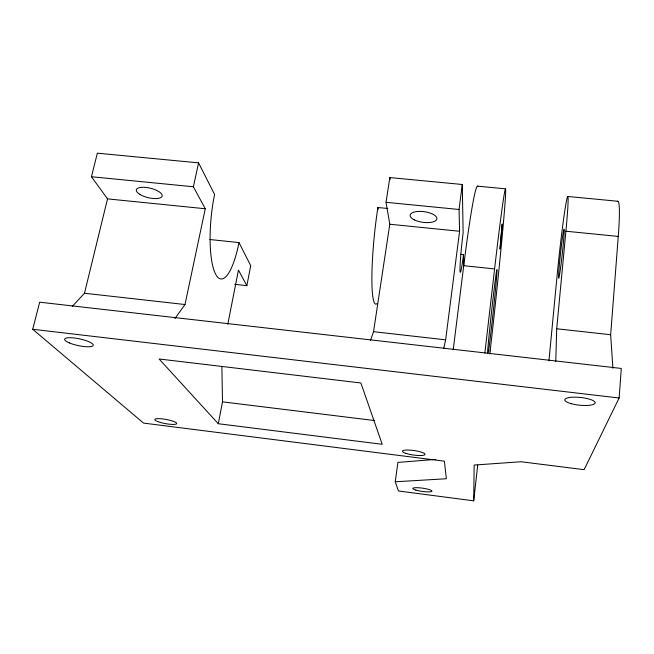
<?xml version="1.0" encoding="UTF-8"?>
<svg xmlns="http://www.w3.org/2000/svg" width="654" height="654" viewBox="0 0 654 654"><rect width="100%" height="100%" fill="white"/><g stroke="black" fill="none" stroke-linecap="round" stroke-linejoin="round"><path stroke-width="0.98" d="M395.229 481.777L398.433 490.99L473.709 500.825L474.15 465.059L521.009 461.74L584.112 469.67L619.134 398L621.3 368.439L39.673 302.189L32.7 329.273L143.545 423.097L444.393 461.184L446.363 478.744L395.229 481.777L397.91 462.403L435.883 459.402M555.777 361.449L556.701 328.774L565.906 231.222A57.527 2.109 -83.7 0 0 567.41 213.498L567.664 209.885A57.527 2.109 -83.7 0 0 565.375 207.081A57.527 2.109 -83.7 0 0 557.233 274.239L548.935 360.82M612.912 368.3L610.656 334.725L618.267 236.421A57.846 4.692 -83.6 0 0 619.297 218.559L619.387 214.904A57.846 4.692 -83.6 0 0 617.262 201.62M477.706 465.141L473.709 500.825M489.821 353.994L490.165 350.961M484.859 352.997L494.604 268.917L463.727 265.696L463.506 254.61L460.506 254.3M453.222 349.669L463.727 265.696A125.862 5.469 -83.8 0 1 477.821 186.447M443.674 348.688L445.636 339.827L459.59 231.263L459.051 209.484L462.288 184.485L389.841 177.577L386.04 202.315L389.792 224.24L373.54 331.684L370.483 340.35M234.712 284.318L246.86 285.651L250.727 265.696L238.996 242.569L209.877 239.528M218.273 423.718L159.102 358.981L360.877 382.974L382.206 444.303L218.273 423.718L222.507 401.85L221.878 366.412M227.796 324.212L238.457 270.11L246.86 285.651M174.904 318.547L184.992 304.527L205.274 208.749L193.38 186.766L198.571 162.871L97.364 153.175L91.446 176.727L107.518 198.881L205.274 208.749M72.259 306.432L84.48 293.245L107.518 198.881M477.51 186.153L505.501 188.818M567.713 196.47L617.728 201.244M386.04 202.315L459.051 209.484M91.446 176.727L193.38 186.766M377.047 303.57A68.907 8.404 -84.2 0 1 371.889 276.503A68.907 8.404 -84.2 0 1 377.906 207.506L387.822 208.487M565.906 231.222L618.267 236.421M389.792 224.24L459.59 231.263M556.701 328.774L610.656 334.725M84.48 293.245L184.992 304.527M373.54 331.684L445.636 339.827M32.7 329.273L619.134 398M222.507 401.85L374.292 420.514M198.571 162.871L214.602 194.475A59.759 15.582 -84.6 0 0 215.493 273.912A59.759 15.582 -84.6 0 0 238.996 242.569M377.906 207.506L378.233 209.255M389.841 177.577L390.152 179.556M462.288 184.485L463.13 232.914A28.424 1.439 -84 0 0 459.983 270.077A28.424 1.439 -84 0 0 463.506 254.61M494.604 268.802A126.255 2.354 -83.8 0 1 505.509 195.726A126.255 2.354 -83.8 0 1 490.173 350.887M488.424 352.375A45.093 0.834 -83.8 0 0 496.304 280.787A45.093 0.834 -83.8 0 0 493.427 295.183L492.519 303.031A45.093 0.834 -83.8 0 0 487.483 353.095M502.174 224.142L500.016 248.814L502.174 224.142M69.438 342.941A14.609 3.425 12.1 0 0 92.95 345.786A14.609 3.425 12.1 0 0 74.433 338.012A14.609 3.425 12.1 0 0 69.438 342.941M157.892 421.626A11.183 2.117 10.5 0 0 176.359 423.988A11.183 2.117 10.5 0 0 163.026 418.961A11.183 2.117 10.5 0 0 157.892 421.626M571.056 403.641A15.295 3.891 5.8 0 0 595.115 403.158A15.295 3.891 5.8 0 0 573.754 397.166A15.295 3.891 5.8 0 0 571.056 403.641M560.494 268.369A24.631 0.899 -83.7 0 0 564.165 229.423A24.631 0.899 -83.7 0 0 559.481 263.423A24.631 0.899 -83.7 0 0 560.494 268.369M140.095 194.557A13.276 4.856 13.6 0 0 161.767 196.805A13.276 4.856 13.6 0 0 145.875 187.428A13.276 4.856 13.6 0 0 140.095 194.557M414.325 219.867A13.497 5.363 7.8 0 0 436.545 219.752A13.497 5.363 7.8 0 0 419.672 211.381A13.497 5.363 7.8 0 0 414.325 219.867M406.118 453.426A11.38 2.264 8.1 0 0 424.765 454.783A11.38 2.264 8.1 0 0 410.434 450.148A11.38 2.264 8.1 0 0 406.118 453.426M415.805 490.091A9.687 1.635 8 0 0 431.705 491.44A9.687 1.635 8 0 0 419.574 487.827A9.687 1.635 8 0 0 415.805 490.091"/></g></svg>
